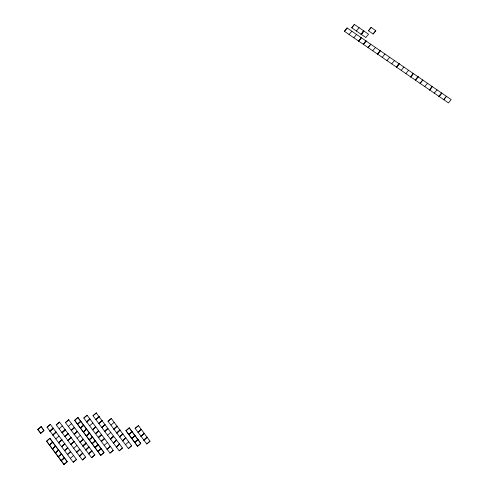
<?xml version="1.0" encoding="UTF-8"?>
<svg xmlns="http://www.w3.org/2000/svg" width="489" height="489" viewBox="0 0 489 489"><rect width="100%" height="100%" fill="white"/><g stroke="black" fill="none" stroke-linecap="round" stroke-linejoin="round"><path stroke-width="0.73" d="M344.427 31.296L347.129 27.971L451.158 99.567L448.456 102.892L344.488 31.357L347.129 27.971M351.695 27.775L354.397 24.45L368.541 34.199L365.839 37.525L351.756 27.836L354.397 24.45M351.86 31.229L349.048 34.474M356.377 31.015L359.079 27.69M353.84 37.794L356.542 34.468M361.108 34.273L363.81 30.948M361.157 34.285L363.859 30.96M358.571 41.045L361.322 37.739M368.425 30.764L371.127 27.439L375.809 30.679L373.107 34.004L368.486 30.825L371.127 27.439M363.303 44.303L366.053 40.99M370.735 44.23L368.034 47.555L370.784 44.248M377.496 54.065L380.246 50.758M382.227 57.323L384.977 54.01M386.958 60.575L389.709 57.268M391.689 63.833L394.501 60.587M396.42 67.085L399.116 63.766L396.469 67.103M403.902 67.03L401.2 70.355M405.876 73.594L408.578 70.275M410.607 76.852L413.364 73.539M415.338 80.11L418.04 76.785M418.089 76.797L415.283 80.043L418.15 76.859M422.771 80.037L420.069 83.362L422.82 80.049M429.531 89.872L432.282 86.559M434.263 93.13L437.074 89.878M441.695 93.057L438.994 96.382L441.805 93.136M441.744 93.075L439.043 96.394M443.725 99.64L446.475 96.327L443.774 99.652M37.842 429.446L41.155 426.695L43.998 430.509L40.758 433.327L37.842 429.446L40.758 433.327M37.916 429.519L41.155 426.695M47.036 427.16L50.349 424.409L47.036 427.16L73.24 462.264L76.48 459.446L50.275 424.336M40.685 433.254L43.924 430.436L41.082 426.622M56.229 424.874L59.542 422.123L56.229 424.874L82.433 459.978L85.673 457.16L59.469 422.05M49.951 431.041L53.191 428.223L49.945 431.06M65.422 422.588L68.729 419.837L65.422 422.588L91.626 457.692L94.866 454.874L68.662 419.764M59.138 428.774L62.378 425.956M52.855 434.965L56.101 432.123M61.137 460.65L46.577 441.151L49.817 438.333L64.377 457.826L61.131 460.662L63.973 464.477L67.286 461.732L49.817 438.333M64.047 464.55L46.651 441.225L49.884 438.407M100.82 455.406L74.615 420.302L77.855 417.478L101.144 448.682L97.904 451.524L100.746 455.332L104.059 452.588L77.855 417.478M97.91 451.506L74.689 420.375L77.922 417.551M68.338 426.469L71.577 423.651M65.294 429.837L62.054 432.661L65.288 429.855M55.77 438.865L59.004 436.047M49.42 444.966L52.659 442.142M49.487 445.051L52.733 442.215M49.56 445.131L52.8 442.307M83.808 418.016L87.115 415.265L83.808 418.016L110.013 453.12L113.252 450.302L87.042 415.192M77.458 424.11L80.697 421.292M77.525 424.201L80.771 421.365M77.598 424.275L80.838 421.457M71.241 430.393L74.487 427.551M64.964 436.579L68.203 433.743M52.329 448.865L55.569 446.047M52.396 448.957L55.642 446.121M52.47 449.03L55.709 446.212M93.002 415.729L96.309 412.985L93.002 415.729L119.206 450.834L122.446 448.016L96.235 412.905M86.718 421.915L89.958 419.079M80.367 428.016L83.607 425.192M80.434 428.107L83.68 425.265M80.508 428.181L83.747 425.357M67.873 440.485L71.113 437.643M61.59 446.671L64.835 443.835M55.239 452.765L58.478 449.947M55.312 452.857L58.552 450.021M55.379 452.936L58.619 450.112M95.911 419.629L99.151 416.793M89.634 425.803L92.873 422.979M83.277 431.915L86.516 429.097M83.35 432.007L86.59 429.171M83.417 432.08L86.657 429.263M77.066 438.199L80.306 435.375M64.505 450.571L67.745 447.735M58.154 456.671L61.388 453.847M58.222 456.763L61.461 453.926M58.295 456.836L61.528 454.018M98.821 423.535L102.067 420.699M92.543 429.721L95.783 426.885M86.192 435.821L89.426 432.997M86.333 435.986L89.566 433.162M79.976 442.099L83.222 439.263M73.692 448.291L76.932 445.467M67.415 454.477L70.654 451.64M61.064 460.571L64.303 457.753M61.204 460.736L64.444 457.918M108.014 421.249L111.327 418.505L108.014 421.249L128.399 448.547L131.633 445.73L111.254 418.425M101.73 427.435L104.976 424.599M95.453 433.627L98.692 430.785M89.102 439.721L92.342 436.903M89.169 439.813L92.415 436.977M89.242 439.886L92.482 437.068M76.608 452.191L79.848 449.354M70.324 458.376L73.564 455.559M63.973 464.477L67.213 461.653L64.371 457.845M110.924 425.149L114.163 422.331M104.646 431.341L107.886 428.498M92.011 443.627L95.251 440.803M92.079 443.719L95.324 440.876M92.152 443.792L95.392 440.968M85.801 449.904L89.041 447.068M79.518 456.09L82.757 453.254M113.839 429.055L117.079 426.219M107.556 435.241L110.795 432.423M101.272 441.433L104.518 438.59M94.921 447.527L98.161 444.709M95.068 447.692L98.301 444.874M88.711 453.81L91.95 450.968M116.749 432.954L119.988 430.118M113.711 436.304L110.471 439.128L113.705 436.322M104.188 445.314L107.427 442.496M97.837 451.433L101.076 448.609M97.977 451.598L101.217 448.774M125.942 430.668L128.858 434.556L125.942 430.668L129.255 427.924L140.826 443.444L137.592 446.261L128.851 434.574L132.097 431.738L129.182 427.851M126.015 430.742L129.255 427.924M119.658 436.86L122.904 434.018M113.381 443.046L116.62 440.21M107.103 449.22L110.337 446.396M107.097 449.238L110.337 446.414M100.746 455.332L103.986 452.514L101.144 448.7M135.135 428.382L138.442 425.638L135.135 428.382L146.786 443.975L150.019 441.157L138.375 425.564M128.784 434.483L132.024 431.659M137.592 446.261L128.925 434.648L132.164 431.824M122.568 440.76L125.814 437.924M116.29 446.952L119.53 444.11M138.045 432.288L141.29 429.452M131.694 438.382L134.933 435.565L132.091 431.75M131.761 438.474L135.007 435.638M131.834 438.547L134.933 435.565M125.484 444.666L128.717 441.842M140.954 436.188L144.2 433.352M134.609 442.288L137.843 439.464M134.677 442.38L137.916 439.538L135.074 435.73M134.75 442.453L137.984 439.629M143.87 440.094L147.11 437.258M137.519 446.188L140.759 443.37L137.91 439.556M150.019 441.157L146.786 443.975M131.633 445.73L128.399 448.547M122.446 448.016L119.206 450.834M113.252 450.302L110.013 453.12M94.866 454.874L91.626 457.692M85.673 457.16L82.433 459.978M76.48 459.446L73.24 462.264M427.502 83.295L424.739 86.553M375.809 30.679L373.107 34.004M375.466 47.488L372.704 50.752M363.749 30.886L361.218 34.346L363.749 30.886M361.212 37.659L358.681 41.125L361.212 37.659M365.943 40.917L363.413 44.377L365.943 40.917M380.136 50.679L377.606 54.145L380.136 50.679M399.061 63.698L396.53 67.164L399.061 63.698M413.248 73.466L410.723 76.926L413.248 73.466M432.172 86.486L429.642 89.952L432.172 86.486M53.118 428.15L50.019 431.133L53.118 428.15M56.027 432.05L52.928 435.039L56.027 432.05M65.22 429.764L62.121 432.753L65.22 429.764M74.414 427.478L71.315 430.467L74.414 427.478M68.13 433.67L65.037 436.653L68.13 433.67M61.852 439.856L58.753 442.845L61.852 439.856M61.92 439.929L58.686 442.753L61.92 439.947M89.89 419.006L86.791 421.989L89.89 419.006M77.323 431.384L74.23 434.366L77.323 431.384M77.396 431.457L74.157 434.275L77.39 431.475M71.046 437.569L67.947 440.558L71.046 437.569M64.762 443.761L61.663 446.744L64.762 443.761M99.084 416.72L95.985 419.703L99.084 416.72M73.955 441.475L70.856 444.458L73.955 441.475M74.028 441.549L70.789 444.367L74.022 441.567M67.671 447.661L64.572 450.65L67.671 447.661M101.993 420.619L98.894 423.608L101.993 420.619M95.71 426.811L92.61 429.794L95.71 426.811M89.499 433.071L86.266 435.895L89.499 433.089M83.148 439.189L80.049 442.172L83.148 439.189M70.581 451.567L67.488 454.55L70.581 451.567M104.903 424.525L101.804 427.508L104.903 424.525M98.619 430.711L95.526 433.7L98.619 430.711M86.058 443.089L82.959 446.078L86.058 443.089M86.131 443.162L82.892 445.986L86.125 443.181M79.774 449.281L76.681 452.264L79.774 449.281M107.812 428.425L104.719 431.414L107.812 428.425M101.535 434.617L98.436 437.6L101.535 434.617M101.608 434.69L98.368 437.508L101.602 434.709M88.967 446.995L85.875 449.978L88.967 446.995M82.69 453.181L79.591 456.17L82.69 453.181M117.005 426.139L113.913 429.128L117.005 426.139M104.444 438.517L101.345 441.506L104.444 438.517M98.234 444.782L94.994 447.6L98.228 444.801M91.883 450.895L88.784 453.884L91.883 450.895M119.921 430.045L116.822 433.028L119.921 430.045M113.637 436.231L110.538 439.22L113.637 436.231M122.831 433.945L119.732 436.934L122.831 433.945M116.547 440.137L113.448 443.12L116.547 440.137M110.263 446.323L107.17 449.312L110.263 446.323M125.74 437.851L122.641 440.834L125.74 437.851M119.457 444.036L116.364 447.025L119.457 444.036M141.217 429.373L138.118 432.362L141.217 429.373M144.127 433.278L141.028 436.261L144.127 433.278M147.036 437.178L143.943 440.167L147.036 437.178"/></g></svg>
